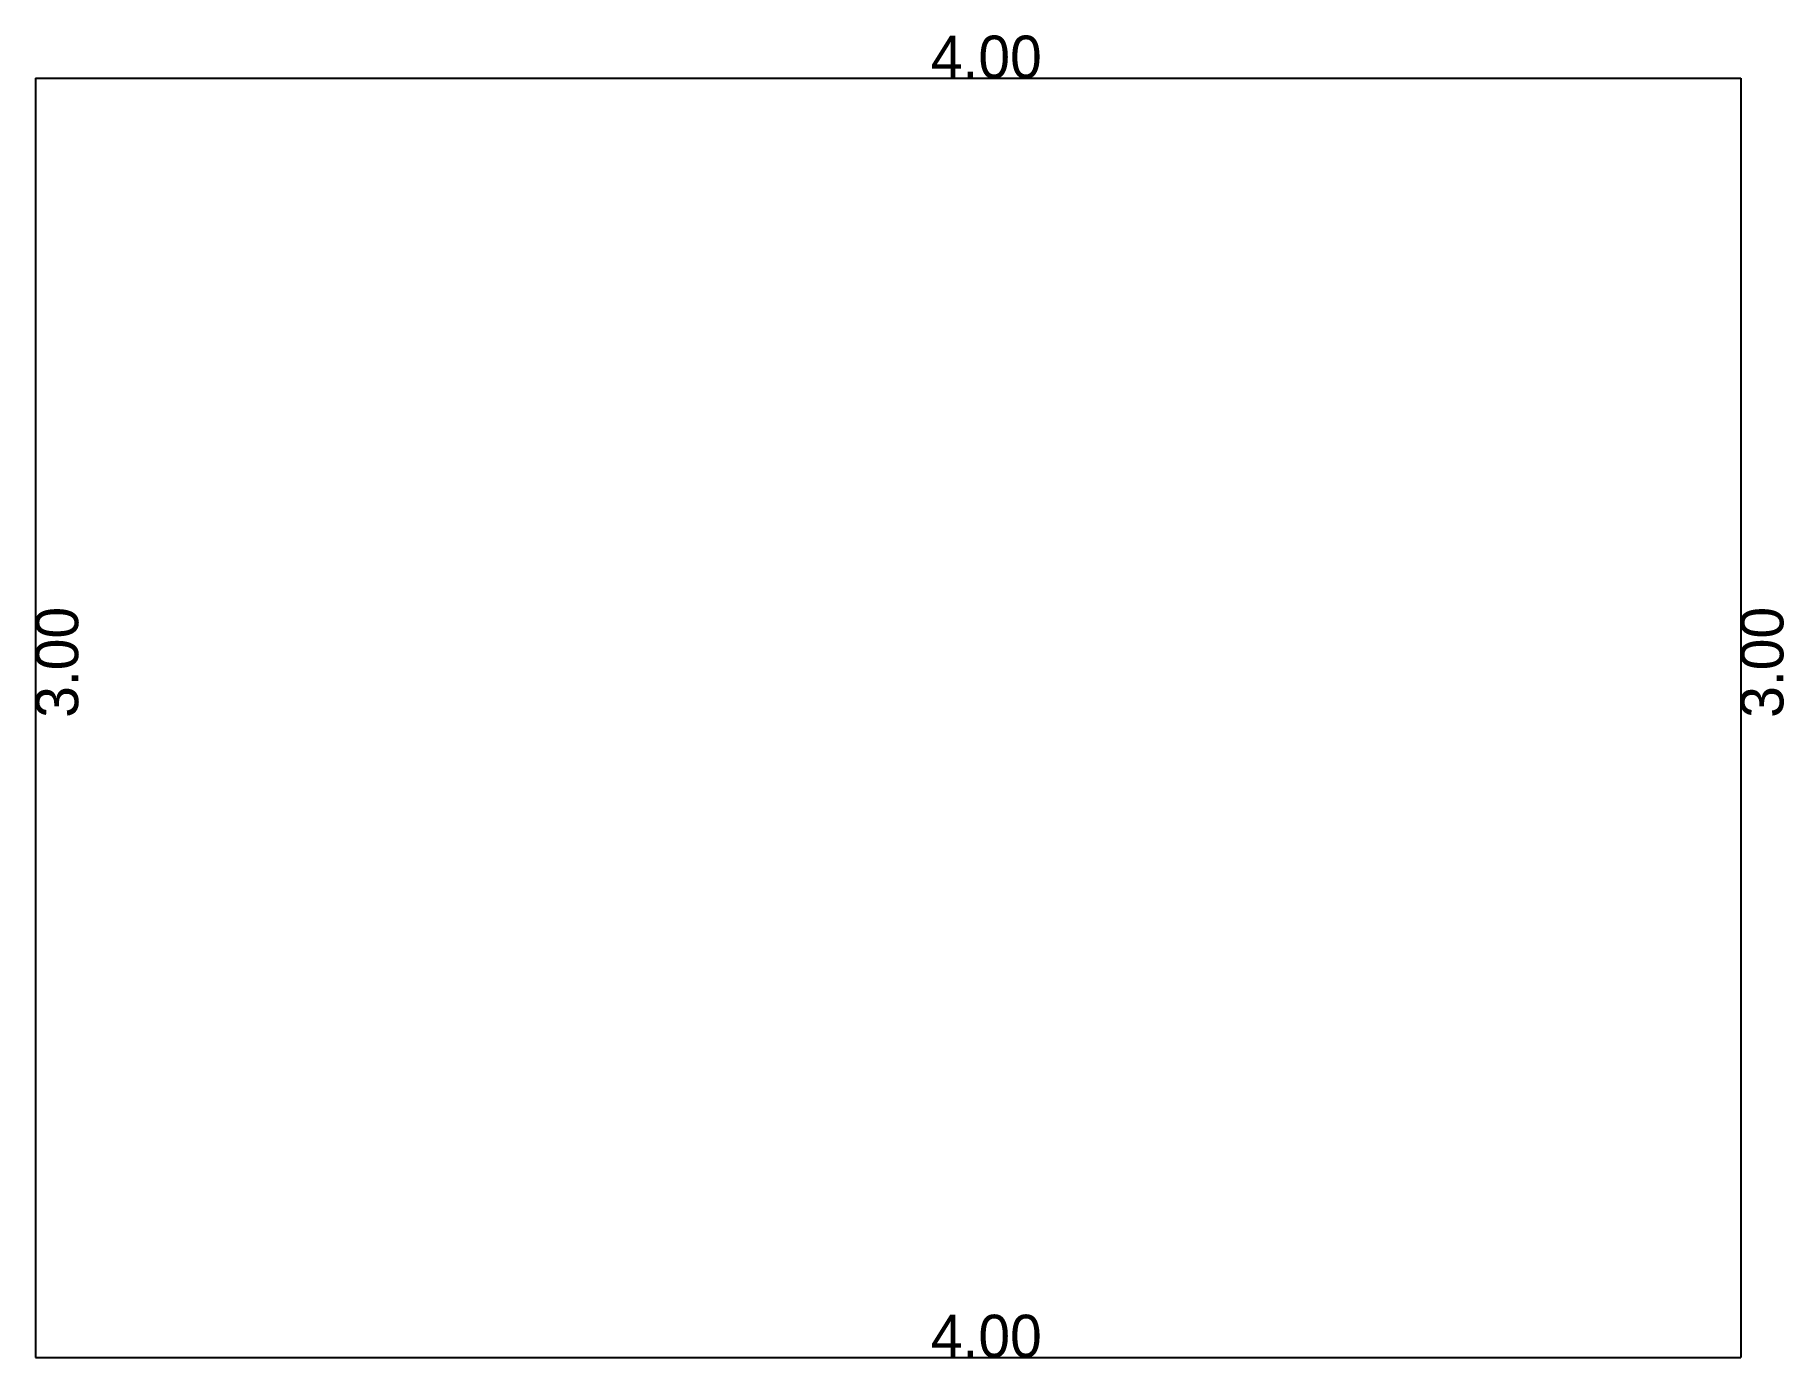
# Model space of a CAD drawing. Header units: metres. Extents: x 5.38 to 9.49, y -3.11 to -0.01.
import ezdxf

# ---------------------------------------------------------------- set-up
doc = ezdxf.new("R2010")
doc.units = ezdxf.units.M

msp = doc.modelspace()

# ---------------------------------------------------------------- linework, layer by layer
at = {"layer": 'ABERTURAS'}
for p, q in [((6.79, -0.1127), (7.98, -0.1127)), ((5.384, -1.116), (5.384, -1.916))]:
    msp.add_line(p, q, dxfattribs=at)
at = {"layer": 'PAREDES'}
for p, q in [((5.384, -0.1127), (5.384, -3.1127)), ((5.384, -0.1127), (9.384, -0.1127)), ((9.384, -0.1127), (9.384, -3.1127)), ((5.384, -3.1127), (9.384, -3.1127))]:
    msp.add_line(p, q, dxfattribs=at)

# ---------------------------------------------------------------- texts
at = {"layer": 'COTAS'}
for p in [(7.484, -0.1127), (7.484, -3.1127)]:
    msp.add_text('4.00', height=0.1, dxfattribs=at).set_placement(p)
for p in [(5.484, -1.6127), (9.484, -1.6127)]:
    msp.add_text('3.00', height=0.1, rotation=90, dxfattribs=at).set_placement(p)

doc.saveas('drawing.dxf')
